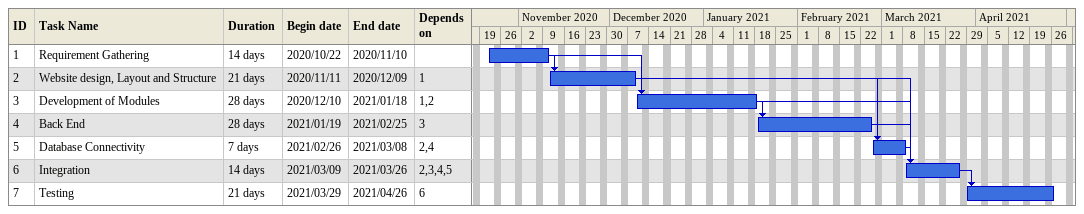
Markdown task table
| ID | Task | Duration | Start | Finish | Predecessors |
|---|---|---|---|---|---|
| 1 | Requirement Gathering | 14d | 2020-10-22 | 2020-11-10 |  |
| 2 | Website design, Layout and Structure | 21d | 2020-11-11 | 2020-12-09 | 1 |
| 3 | Development of Modules | 28d | 2020-12-10 | 2021-01-18 | 1, 2 |
| 4 | Back End | 28d | 2021-01-19 | 2021-02-25 | 3 |
| 5 | Database Connectivity | 7d | 2021-02-26 | 2021-03-08 | 2, 4 |
| 6 | Integration | 14d | 2021-03-09 | 2021-03-26 | 2, 3, 4, 5 |
| 7 | Testing | 21d | 2021-03-29 | 2021-04-26 | 6 |
